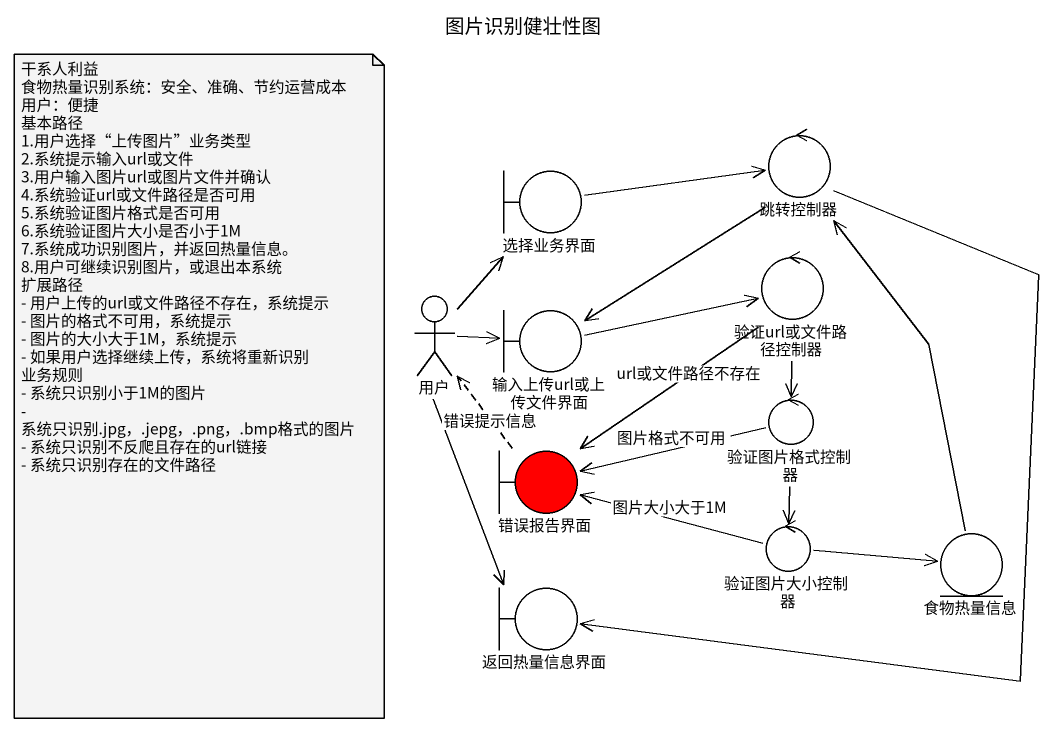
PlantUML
@startuml
title 图片识别健壮性图
boundary 选择业务界面
control 跳转控制器
actor 用户
boundary 输入上传url或上传文件界面
control 验证url或文件路径控制器
control 验证图片格式控制器
boundary 错误报告界面 #FF0000
control 验证图片大小控制器
entity 食物热量信息
boundary 返回热量信息界面
选择业务界面 -right-> 跳转控制器
跳转控制器 --> 输入上传url或上传文件界面
跳转控制器 --> 返回热量信息界面
用户 -up-> 选择业务界面
用户 -right-> 输入上传url或上传文件界面
用户 --> 返回热量信息界面
输入上传url或上传文件界面 -right-> 验证url或文件路径控制器
验证url或文件路径控制器 --> 验证图片格式控制器
验证url或文件路径控制器 --> 错误报告界面 : url或文件路径不存在
验证图片格式控制器 -left-> 错误报告界面 : 图片格式不可用
验证图片格式控制器 --> 验证图片大小控制器
错误报告界面 .up.> 用户 : 错误提示信息
验证图片大小控制器 -left-> 错误报告界面 : 图片大小大于1M
验证图片大小控制器 -right-> 食物热量信息
食物热量信息 -up-> 跳转控制器
note as N1
  干系人利益
  食物热量识别系统：安全、准确、节约运营成本
  用户：便捷
  基本路径
  1.用户选择“上传图片”业务类型
  2.系统提示输入url或文件
  3.用户输入图片url或图片文件并确认
  4.系统验证url或文件路径是否可用
  5.系统验证图片格式是否可用
  6.系统验证图片大小是否小于1M
  7.系统成功识别图片，并返回热量信息。
  8.用户可继续识别图片，或退出本系统
  扩展路径
  - 用户上传的url或文件路径不存在，系统提示
  - 图片的格式不可用，系统提示
  - 图片的大小大于1M，系统提示
  - 如果用户选择继续上传，系统将重新识别
  业务规则
  - 系统只识别小于1M的图片
  - 系统只识别.jpg，.jepg，.png，.bmp格式的图片
  - 系统只识别不反爬且存在的url链接
  - 系统只识别存在的文件路径
end note
@enduml
